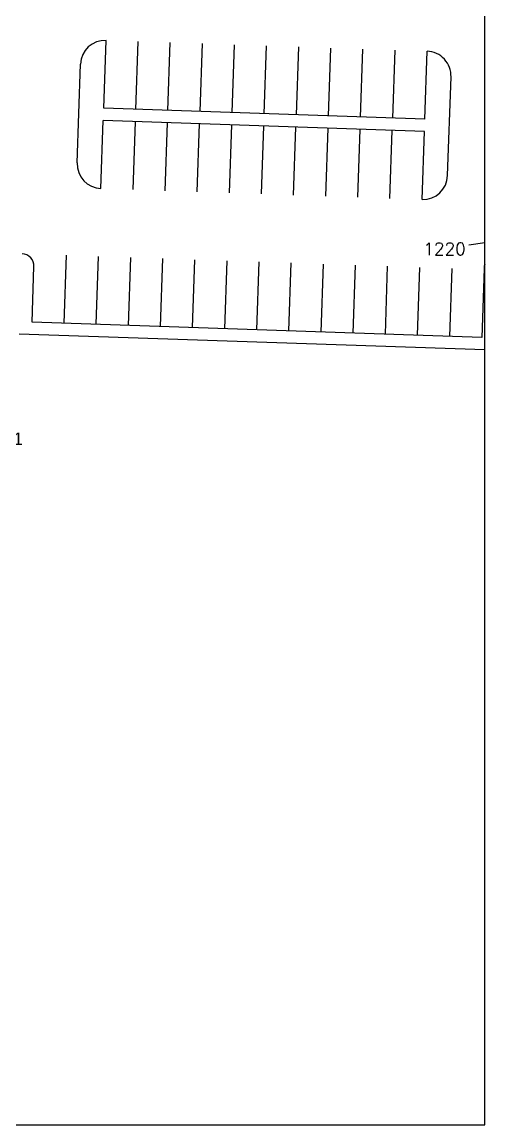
# Model space of a CAD drawing. Extents: x -1592 to 8, y 0 to 418.
# Drawn here: x -1468.7 to -1431.2, y 274.9 to 364.2 of the extents above; entities that cross this region are included whole.
import ezdxf
from ezdxf.enums import TextEntityAlignment as Align

# ---------------------------------------------------------------- set-up
doc = ezdxf.new("R2010")
doc.units = 0
doc.header["$LTSCALE"] = 0.5
doc.header["$MEASUREMENT"] = 0
for name, color, linetype in [('CALLE', 3, 'CONTINUOUS'), ('DISEÑO-LINEA-PROPIEDAD', 1, 'CONTINUOUS'), ('fib-optica', 2, 'CONTINUOUS'), ('TEXT', 5, 'CONTINUOUS'), ('UCR-CURVAS2', 1, 'CONTINUOUS'), ('UCR-TEXTO-CURVA', 1, 'CONTINUOUS')]:
    doc.layers.add(name, color=color, linetype=linetype)
doc.styles.add('LEROY', font='SIMPLEX')
doc.styles.add('SANSSERIF', font='sas_____.pfb')

msp = doc.modelspace()

# ---------------------------------------------------------------- linework, layer by layer
at = {"layer": 'CALLE'}
for p, q in [((-1462.076, 357.222), (-1461.888, 362.719)), ((-1436.091, 356.333), (-1435.903, 361.83)), ((-1464.229, 352.793), (-1463.955, 360.789)), ((-1434.246, 351.767), (-1433.973, 359.763)), ((-1436.091, 356.333), (-1462.076, 357.222)), ((-1462.298, 350.726), (-1462.11, 356.223)), ((-1436.126, 355.334), (-1462.11, 356.223)), ((-1436.314, 349.837), (-1436.126, 355.334)), ((-1467.872, 339.91), (-1467.718, 344.408)), ((-1431.301, 344.262), (-1431.493, 338.665)), ((-1431.493, 338.665), (-1467.872, 339.91))]:
    msp.add_line(p, q, dxfattribs=at)
at = {"layer": 'CALLE', "color": 1}
for p, q in [((-1459.478, 357.133), (-1459.29, 362.63)), ((-1456.879, 357.044), (-1456.691, 362.541)), ((-1454.281, 356.955), (-1454.093, 362.452)), ((-1451.682, 356.867), (-1451.494, 362.363)), ((-1449.084, 356.778), (-1448.896, 362.274)), ((-1446.485, 356.689), (-1446.297, 362.185)), ((-1443.887, 356.6), (-1443.699, 362.097)), ((-1441.288, 356.511), (-1441.1, 362.008)), ((-1438.69, 356.422), (-1438.502, 361.919)), ((-1459.7, 350.637), (-1459.512, 356.134)), ((-1457.101, 350.548), (-1456.913, 356.045)), ((-1454.503, 350.459), (-1454.315, 355.956)), ((-1451.905, 350.37), (-1451.716, 355.867)), ((-1449.306, 350.281), (-1449.118, 355.778)), ((-1446.708, 350.193), (-1446.519, 355.689)), ((-1444.109, 350.104), (-1443.921, 355.6)), ((-1441.511, 350.015), (-1441.323, 355.511)), ((-1438.912, 349.926), (-1438.724, 355.423)), ((-1465.273, 339.821), (-1465.085, 345.318)), ((-1462.675, 339.732), (-1462.487, 345.229)), ((-1460.076, 339.644), (-1459.888, 345.14)), ((-1457.478, 339.555), (-1457.29, 345.051)), ((-1454.879, 339.466), (-1454.691, 344.962)), ((-1452.281, 339.377), (-1452.093, 344.874)), ((-1449.682, 339.288), (-1449.494, 344.785)), ((-1447.084, 339.199), (-1446.896, 344.696)), ((-1444.485, 339.11), (-1444.297, 344.607)), ((-1441.887, 339.021), (-1441.699, 344.518)), ((-1439.288, 338.932), (-1439.1, 344.429)), ((-1436.69, 338.843), (-1436.502, 344.34)), ((-1433.903, 344.251), (-1434.091, 338.754))]:
    msp.add_line(p, q, dxfattribs=at)
at = {"layer": 'CALLE'}
for centre, radius, start, end in [((-1461.956, 360.72), 2, 88.04022, 178.04022), ((-1435.972, 359.831), 2, 358.04022, 88.04022), ((-1462.23, 352.725), 2, 178.04022, 268.04022), ((-1436.245, 351.836), 2, 268.04022, 358.04022), ((-1468.717, 344.442), 1, 358.04022, 88.04022), ((-1430.302, 344.228), 1, 157.91439, 178.04022)]:
    msp.add_arc(centre, radius, start, end, dxfattribs=at)
at = {"layer": 'DISEÑO-LINEA-PROPIEDAD'}
msp.add_line((-1431.229, 337.656), (-1468.905, 338.945), dxfattribs=at)
at = {"layer": 'fib-optica', "color": 1, "elevation": 1213}
msp.add_lwpolyline([(-1591.876, 274.925), (-1431.229, 274.925), (-1431.229, 418.256), (-1591.876, 418.256)], close=True, dxfattribs=at)
at = {"layer": 'UCR-CURVAS2', "color": 5}
msp.add_lwpolyline([(-1431.229, 346.324), (-1432.518, 346.141)], dxfattribs=at)

# ---------------------------------------------------------------- texts
at = {"layer": 'TEXT', "color": 5, "insert": (-1468.614, 330.459, 1220.5), "char_height": 1, "attachment_point": 6, "style": 'SANSSERIF'}
msp.add_mtext('{\\Fsas_____.pfb;CAMARA TIPO1}', dxfattribs=at)
at = {"layer": 'UCR-TEXTO-CURVA', "style": 'LEROY'}
msp.add_text('1220', height=1, dxfattribs=at).set_placement((-1434.495, 345.841, 1220), align=Align.MIDDLE_CENTER)

doc.saveas('drawing.dxf')
